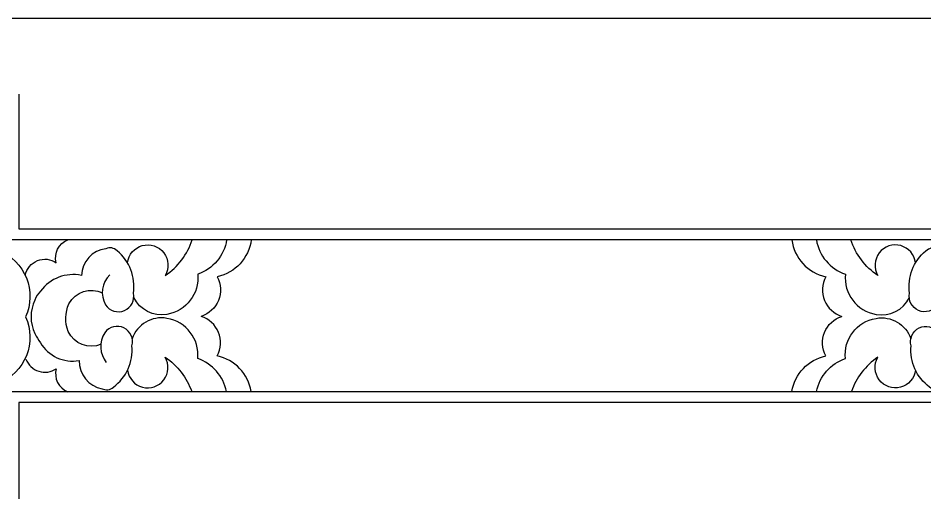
# Model space of a CAD drawing. Extents: x -66030 to 95157, y -13132 to 45879.
# Drawn here: x -18960 to -17946, y 3813 to 4344 of the extents above; entities that cross this region are included whole.
import ezdxf

# ---------------------------------------------------------------- set-up
doc = ezdxf.new("R2010")
doc.units = 0
doc.header["$LTSCALE"] = 100
doc.header["$MEASUREMENT"] = 0
doc.layers.add('3', color=11, linetype='CONTINUOUS')
doc.layers.add('7', color=105, linetype='CONTINUOUS')

msp = doc.modelspace()

# ---------------------------------------------------------------- linework, layer by layer
at = {"layer": '3'}
for points in [[(-19382.2, 4190.3, -0.410539), (-19290.2, 4251.7, -0.410539), (-19228.8, 4343.8), (-17592.6, 4343.8, -0.410539), (-17531.2, 4251.7, -0.410539), (-17439.2, 4190.3), (-17439.2, 2538.7, -0.410539), (-17531.2, 2477.3, -0.410539), (-17592.6, 2385.2), (-19228.8, 2385.2, -0.410539), (-19290.2, 2477.3, -0.410539), (-19382.2, 2538.7)], [(-19161.1, 4012.5, -0.423982), (-19129.6, 4086.3, -0.420661), (-19055.1, 4115.9, -0.423641), (-18981.6, 4084.1, -0.425198), (-18951.9, 4009.9, -0.425198), (-18981.6, 3935.7, -0.423641), (-19055.1, 3903.9, -0.421993), (-19129.7, 3933.8, -0.425642)]]:
    msp.add_lwpolyline(points, format="xyb", close=True, dxfattribs=at)
msp.add_lwpolyline([(-18959.5, 4258.8), (-18959.5, 4108.1), (-17833.5, 4108.1), (-17833.5, 4258.8)], dxfattribs=at)
for points in [[(-18952.3, 4056.5, -0.533225), (-18917.6, 4070.4, -0.383007), (-18904.8, 4096.1)], [(-18838, 4070.3, -1.229757), (-18795.8, 4056.1, 0.170214), (-18765.6, 4096.1)], [(-18727.1, 4096.1, -0.282647), (-18759.5, 4057.7, -0.397275), (-18793.8, 4012.7, -0.335284), (-18831, 4031.4, -0.335284)], [(-18699.5, 4096.1, -0.316056), (-18737.6, 4054.6, -0.465679), (-18755.5, 4010.4, -0.495843)], [(-18095.2, 4096.1, 0.316056), (-18057.2, 4054.6, 0.465679), (-18039.3, 4010.4, 0.495843)], [(-18067.6, 4096.1, 0.282647), (-18035.2, 4057.7, 0.397275), (-18001, 4012.7, 0.335284), (-17963.7, 4031.4, 0.335284)], [(-17956.8, 4070.3, 1.229757), (-17998.9, 4056.1, -0.170214), (-18029.1, 4096.1)], [(-18857.6, 4056.9, 0.35407), (-18862.4, 4023.4, 0.838332), (-18831.4, 4036.5, 0.26672), (-18849.6, 4083.7, 0.314427), (-18862.1, 4086.1, 0.369989), (-18889.4, 4056.2, 0.292926), (-18935.2, 4038.7, 0.099814), (-18941.5, 4028.7, 0.228766), (-18941.5, 3991.1, 0.050603), (-18935.4, 3981, 0.310937), (-18892, 3961, 0.369989), (-18866.4, 3929.6, 0.314427), (-18853.8, 3931.3, 0.26672), (-18833, 3977.5, 0.838332), (-18863.3, 3992.2, 0.319484), (-18861.7, 3958.9)], [(-17937.1, 4056.9, -0.35407), (-17932.3, 4023.4, -0.838332), (-17963.4, 4036.5, -0.26672), (-17945.2, 4083.7, -0.314427), (-17932.7, 4086.1, -0.369989), (-17905.3, 4056.2, -0.292926), (-17859.5, 4038.7, -0.099814), (-17853.3, 4028.7, -0.228766), (-17853.3, 3991.1, -0.050603), (-17859.3, 3981, -0.310937), (-17902.7, 3961, -0.369989), (-17928.4, 3929.6, -0.314427), (-17941, 3931.3, -0.26672), (-17961.7, 3977.5, -0.838332), (-17931.5, 3992.2, -0.319484), (-17933, 3958.9)], [(-18867.3, 3979.2, -0.395368), (-18904.4, 3993.4, -0.187473), (-18903.5, 4024.6, -0.395368), (-18865.8, 4036.7)], [(-18727.4, 3926.4, 0.273348), (-18759.5, 3963.2, 0.397275), (-18793.8, 4008.2, 0.370591), (-18832.7, 3985.5)], [(-18699.8, 3926.4, 0.306797), (-18737.6, 3966.3, 0.465679), (-18755.5, 4010.4, 0.495843)], [(-18095, 3926.4, -0.306797), (-18057.2, 3966.3, -0.465679), (-18039.3, 4010.4, -0.495843)], [(-18067.4, 3926.4, -0.273348), (-18035.2, 3963.2, -0.397275), (-18001, 4008.2, -0.370591), (-17962.1, 3985.5)], [(-18837.9, 3950.2, 1.218925), (-18795.8, 3964.7, -0.164361), (-18766.2, 3926.4)], [(-17956.8, 3950.2, -1.218925), (-17998.9, 3964.7, 0.164361), (-18028.5, 3926.4)], [(-18951.5, 3962.7, 0.488711), (-18917.6, 3951.9, 0.383007), (-18904.8, 3926.1)]]:
    msp.add_lwpolyline(points, format="xyb", dxfattribs=at)
msp.add_lwpolyline([(-17833.5, 3914.1), (-18959.5, 3914.1), (-18959.5, 2788.1), (-17833.5, 2788.1)], close=True, dxfattribs=at)
at = {"layer": '7'}
for points in [[(-17821.5, 4258.8), (-17821.5, 4096.1), (-18971.5, 4096.1), (-18971.5, 4258.8)], [(-17821.5, 3926.1), (-18971.5, 3926.1), (-18971.5, 2776.1), (-17821.5, 2776.1), (-17821.5, 3926.1)]]:
    msp.add_lwpolyline(points, dxfattribs=at)

doc.saveas('drawing.dxf')
